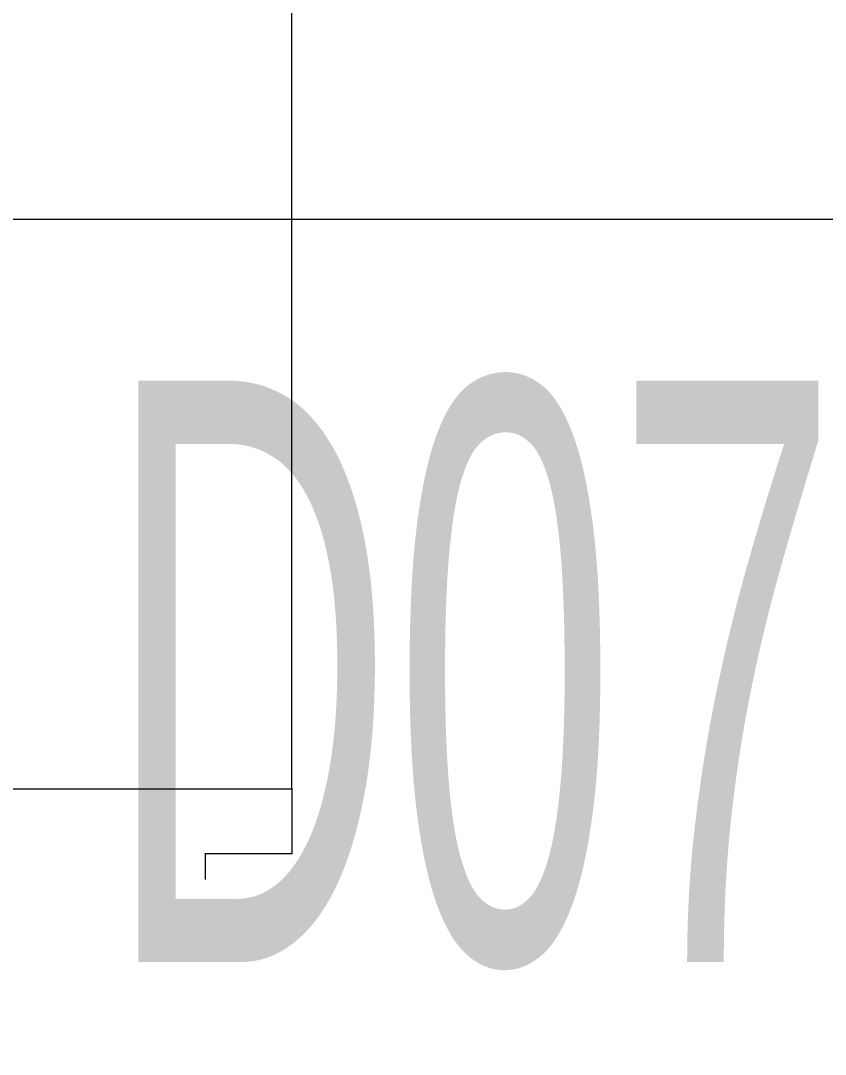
# Model space of a CAD drawing. Extents: x -9058 to 11890, y 0 to 8106.
# Drawn here: x 9856.1 to 9918.4, y 2397.6 to 2477.6 of the extents above; entities that cross this region are included whole.
import ezdxf
from ezdxf.enums import TextEntityAlignment as Align

# ---------------------------------------------------------------- set-up
doc = ezdxf.new("R2010")
doc.units = 0
doc.header["$LTSCALE"] = 10
doc.header["$MEASUREMENT"] = 0
doc.layers.get('0').update_dxf_attribs({"color": 9, "lineweight": 9})
for name, color, linetype, lineweight in [('06D', 9, 'Continuous', 9), ('10', 9, 'Continuous', 9), ('21_mahal200', 9, 'Continuous', 9), ('21_mahal200 @ 20', 9, 'Continuous', 9)]:
    doc.layers.add(name, color=color, linetype=linetype, lineweight=lineweight)
doc.styles.add('Arial', font='arial.ttf', dxfattribs={"height": 2.5})
doc.styles.add('MuuM_TEXT-STANDART', font='ARIALN.TTF')

# ---------------------------------------------------------------- blocks, each defined once
blk = doc.blocks.new('p-mek')
at = {"color": 6}
blk.add_lwpolyline([(210.287, -281.078, -0.000027), (210.287, -1029.078, 0.400031)], format="xyb", dxfattribs=at)
blk = doc.blocks.new('0a_roomno2')
blk.add_lwpolyline([(0, -5), (30, -5)])
at = {"style": 'Arial'}
blk.add_attdef('ODANO', (0, 1.505), '', height=3, dxfattribs=at)
blk.add_attdef('MEKANADI', text='', height=3, dxfattribs=at).set_placement((0.525, -4.75), align=Align.BOTTOM_LEFT)
at = {"style": 'MuuM_TEXT-STANDART', "width": 0.6}
for tag, p in [('YER01', (15, -7)), ('TAVAN01', (20.625, -7)), ('DUVAR01', (26.25, -7)), ('YER02', (15, -10.375)), ('TAVAN02', (20.625, -10.375)), ('DUVAR02', (26.25, -10.375)), ('YER03', (15, -13.75)), ('TAVAN03', (20.625, -13.75)), ('DUVAR03', (26.25, -13.75))]:
    blk.add_attdef(tag, text='', height=2.25, dxfattribs=at).set_placement(p, align=Align.MIDDLE_CENTER)
at = {"style": 'MuuM_TEXT-STANDART'}
blk.add_attdef('M2', text='', height=2.25, dxfattribs=at).set_placement((1.3231, -7.8046), align=Align.MIDDLE_LEFT)
at = {"style": 'MuuM_TEXT-STANDART', "width": 0.6}
blk.add_attdef('TEMIZTAVANYUKSEKLIGI', text='', height=2.25, dxfattribs=at).set_placement((2.7, -13.1619), align=Align.MIDDLE_LEFT)
blk = doc.blocks.new('*U1200')
at = {"layer": '21_mahal200 @ 20'}
ref = blk.add_blockref('0a_roomno2', (9365.999, 2562.203), dxfattribs=dict(at, xscale=20, yscale=20, zscale=20))
ref.add_attrib('DUVAR01', 'D07', dxfattribs={"layer": '0', "height": 45, "style": 'MuuM_TEXT-STANDART', "width": 0.6}).set_placement((9890.999, 2427.203), align=Align.MIDDLE_CENTER)
blk = doc.blocks.new('P-DOG-PORSCHE')
at = {"layer": '06D'}
blk.add_lwpolyline([(-117.783, 24), (-2.217, 24)], dxfattribs=at)
at = {"layer": '10', "const_width": 0.1}
blk.add_lwpolyline([(-124.783, 17.3), (-122.783, 17.3), (-122.783, 24), (-117.783, 24), (-117.783, 2), (-115.431, 2)], dxfattribs=at)

msp = doc.modelspace()

# ---------------------------------------------------------------- block references
at = {"xscale": -1, "rotation": 270}
msp.add_blockref('P-DOG-PORSCHE', (9853.058, 2535.873), dxfattribs=at)
at = {"layer": '06D'}
msp.add_blockref('p-mek', (7675.058, 3723.873), dxfattribs=at)
at = {"layer": '21_mahal200', "color": 6}
msp.add_blockref('*U1200', (0, 0), dxfattribs=at)

doc.saveas('drawing.dxf')
